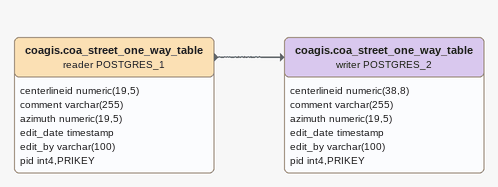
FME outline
coagis.coa_street_one_way_table (reader POSTGRES_1)
    attributes: centerlineid numeric(19,5), comment varchar(255), azimuth numeric(19,5), edit_date timestamp, edit_by varchar(100), pid int4,PRIKEY
    -> coagis.coa_street_one_way_table (writer POSTGRES_2)
coagis.coa_street_one_way_table (writer POSTGRES_2)
    attributes: centerlineid numeric(38,8), comment varchar(255), azimuth numeric(19,5), edit_date timestamp, edit_by varchar(100), pid int4,PRIKEY
